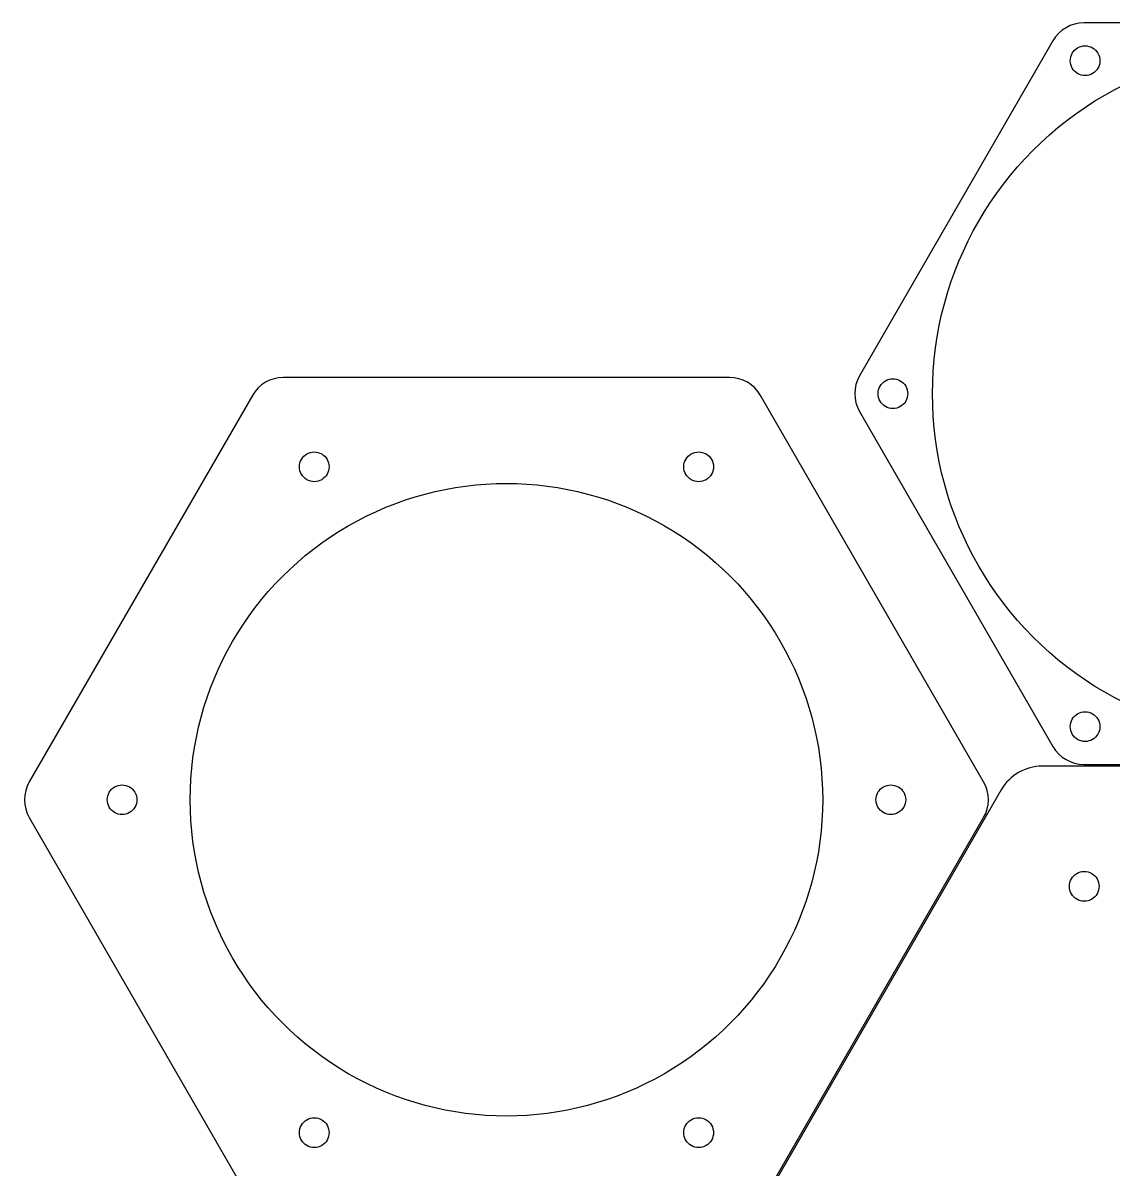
# Model space of a CAD drawing. Extents: x 10 to 227, y 10 to 289.
# Drawn here: x 13.9 to 105.6, y 192.8 to 289.2 of the extents above; entities that cross this region are included whole.
import ezdxf

# ---------------------------------------------------------------- set-up
doc = ezdxf.new("R2010")
doc.units = 0
doc.layers.add('Layer_1', color=7, linetype='CONTINUOUS')

msp = doc.modelspace()

# ---------------------------------------------------------------- linework, layer by layer
at = {"layer": 'Layer_1', "color": 7}
for p, q in [((135.690242, 289.20668), (103.154342, 289.20668)), ((100.556272, 287.70668), (84.288322, 259.529765)), ((104.507292, 286.028367), (104.507292, 286.028367)), ((88.342282, 258.029765), (88.342282, 258.029765)), ((39.673439, 251.878272), (39.673439, 251.878272)), ((72.003442, 251.878272), (72.003442, 251.878272)), ((104.507292, 230.031165), (104.507292, 230.031165)), ((139.043252, 226.705935), (99.662052, 226.705935)), ((103.154342, 226.852851), (135.690242, 226.852851)), ((96.197952, 224.705935), (76.507352, 190.600818)), ((23.508438, 223.87967), (23.508438, 223.87967)), ((81.18844, 223.87967), (81.18844, 223.87967)), ((88.168432, 223.87967), (88.168432, 223.87967)), ((14.454463, 222.37967), (33.222412, 189.872629)), ((75.954462, 189.872629), (94.722412, 222.37967)), ((104.437652, 216.599417), (104.437652, 216.599417)), ((39.673439, 195.88107), (39.673439, 195.88107)), ((72.003442, 195.88107), (72.003442, 195.88107))]:
    msp.add_line(p, q, dxfattribs=at)
for points in [[(103.154342, 289.20668), (102.082547, 289.206678), (101.092169, 288.634881), (100.556272, 287.70668)], [(104.922302, 283.144502), (113.894933, 288.324853), (124.949671, 288.324853), (133.922302, 283.144502)], [(102.632292, 287.110899), (103.019043, 287.33419), (103.495541, 287.33419), (103.882292, 287.110899)], [(102.007292, 286.028367), (102.007292, 286.474949), (102.245541, 286.887608), (102.632292, 287.110899)], [(103.882292, 287.110899), (104.269043, 286.887608), (104.507292, 286.474949), (104.507292, 286.028367)], [(102.632292, 284.945835), (102.245541, 285.169126), (102.007292, 285.581785), (102.007292, 286.028367)], [(104.507292, 286.028367), (104.507292, 285.581785), (104.269043, 285.169126), (103.882292, 284.945835)], [(103.882292, 284.945835), (103.495541, 284.722544), (103.019043, 284.722544), (102.632292, 284.945835)], [(90.422302, 258.029765), (90.422302, 268.390467), (95.949671, 277.964151), (104.922302, 283.144502)], [(35.820488, 259.386712), (34.748691, 259.386712), (33.75831, 258.814915), (33.222412, 257.886712)], [(73.356382, 259.386712), (73.356382, 259.386712), (35.820488, 259.386712), (35.820488, 259.386712)], [(75.954462, 257.886712), (75.418563, 258.814916), (74.42818, 259.386713), (73.356382, 259.386712)], [(84.288322, 259.529765), (83.752424, 258.601562), (83.752424, 257.457968), (84.288322, 256.529765)], [(86.467282, 259.112297), (86.854033, 259.335588), (87.330531, 259.335588), (87.717282, 259.112297)], [(85.842282, 258.029765), (85.842282, 258.476347), (86.080531, 258.889006), (86.467282, 259.112297)], [(87.717282, 259.112297), (88.104033, 258.889006), (88.342282, 258.476347), (88.342282, 258.029765)], [(33.222412, 257.886712), (33.222412, 257.886712), (14.454463, 225.37967), (14.454463, 225.37967)], [(94.722412, 225.37967), (94.722412, 225.37967), (75.954462, 257.886712), (75.954462, 257.886712)], [(86.467282, 256.947233), (86.080531, 257.170524), (85.842282, 257.583183), (85.842282, 258.029765)], [(88.342282, 258.029765), (88.342282, 257.583183), (88.104033, 257.170524), (87.717282, 256.947233)], [(104.922302, 232.915028), (95.949671, 238.095379), (90.422302, 247.669063), (90.422302, 258.029765)], [(84.288322, 256.529765), (84.288322, 256.529765), (100.556272, 228.352851), (100.556272, 228.352851)], [(87.717282, 256.947233), (87.330531, 256.723942), (86.854033, 256.723942), (86.467282, 256.947233)], [(37.173439, 251.878272), (37.173439, 252.324854), (37.411688, 252.737513), (37.798439, 252.960804)], [(37.798439, 252.960804), (38.18519, 253.184095), (38.661688, 253.184095), (39.048439, 252.960804)], [(39.048439, 252.960804), (39.43519, 252.737513), (39.673439, 252.324854), (39.673439, 251.878272)], [(69.503442, 251.878272), (69.503442, 252.324854), (69.741691, 252.737513), (70.128442, 252.960804)], [(70.128442, 252.960804), (70.515193, 253.184095), (70.991691, 253.184095), (71.378442, 252.960804)], [(71.378442, 252.960804), (71.765193, 252.737513), (72.003442, 252.324854), (72.003442, 251.878272)], [(37.798439, 250.79574), (37.411688, 251.019031), (37.173439, 251.43169), (37.173439, 251.878272)], [(39.673439, 251.878272), (39.673439, 251.43169), (39.43519, 251.019031), (39.048439, 250.79574)], [(41.28844, 246.915946), (49.518509, 251.667578), (59.658371, 251.667578), (67.88844, 246.915946)], [(70.128442, 250.79574), (69.741691, 251.019031), (69.503442, 251.43169), (69.503442, 251.878272)], [(72.003442, 251.878272), (72.003442, 251.43169), (71.765193, 251.019031), (71.378442, 250.79574)], [(39.048439, 250.79574), (38.661688, 250.572449), (38.18519, 250.572449), (37.798439, 250.79574)], [(71.378442, 250.79574), (70.991691, 250.572449), (70.515193, 250.572449), (70.128442, 250.79574)], [(27.98844, 223.87967), (27.98844, 233.382935), (33.058371, 242.164313), (41.28844, 246.915946)], [(67.88844, 246.915946), (76.118509, 242.164313), (81.18844, 233.382935), (81.18844, 223.87967)], [(133.922302, 232.915028), (124.949671, 227.734677), (113.894933, 227.734677), (104.922302, 232.915028)], [(102.632292, 231.113697), (103.019043, 231.336988), (103.495541, 231.336988), (103.882292, 231.113697)], [(102.007292, 230.031165), (102.007292, 230.477747), (102.245541, 230.890406), (102.632292, 231.113697)], [(103.882292, 231.113697), (104.269043, 230.890406), (104.507292, 230.477747), (104.507292, 230.031165)], [(102.632292, 228.948633), (102.245541, 229.171924), (102.007292, 229.584583), (102.007292, 230.031165)], [(104.507292, 230.031165), (104.507292, 229.584583), (104.269043, 229.171924), (103.882292, 228.948633)], [(103.882292, 228.948633), (103.495541, 228.725342), (103.019043, 228.725342), (102.632292, 228.948633)], [(100.556272, 228.352851), (101.092169, 227.42465), (102.082547, 226.852853), (103.154342, 226.852851)], [(99.662052, 226.705935), (98.23299, 226.705934), (96.912483, 225.943539), (96.197952, 224.705935)], [(14.454463, 225.37967), (13.918565, 224.451467), (13.918565, 223.307873), (14.454463, 222.37967)], [(21.008438, 223.87967), (21.008438, 224.326252), (21.246687, 224.738911), (21.633438, 224.962202)], [(21.633438, 224.962202), (22.020189, 225.185493), (22.496687, 225.185493), (22.883438, 224.962202)], [(22.883438, 224.962202), (23.270189, 224.738911), (23.508438, 224.326252), (23.508438, 223.87967)], [(85.668432, 223.87967), (85.668432, 224.326252), (85.906681, 224.738911), (86.293432, 224.962202)], [(86.293432, 224.962202), (86.680183, 225.185493), (87.156681, 225.185493), (87.543432, 224.962202)], [(87.543432, 224.962202), (87.930183, 224.738911), (88.168432, 224.326252), (88.168432, 223.87967)], [(94.722412, 222.37967), (95.25831, 223.307873), (95.25831, 224.451467), (94.722412, 225.37967)], [(21.633438, 222.797138), (21.246687, 223.020429), (21.008438, 223.433088), (21.008438, 223.87967)], [(23.508438, 223.87967), (23.508438, 223.433088), (23.270189, 223.020429), (22.883438, 222.797138)], [(41.28844, 200.843394), (33.058371, 205.595027), (27.98844, 214.376405), (27.98844, 223.87967)], [(81.18844, 223.87967), (81.18844, 214.376405), (76.118509, 205.595027), (67.88844, 200.843394)], [(86.293432, 222.797138), (85.906681, 223.020429), (85.668432, 223.433088), (85.668432, 223.87967)], [(88.168432, 223.87967), (88.168432, 223.433088), (87.930183, 223.020429), (87.543432, 222.797138)], [(22.883438, 222.797138), (22.496687, 222.573847), (22.020189, 222.573847), (21.633438, 222.797138)], [(87.543432, 222.797138), (87.156681, 222.573847), (86.680183, 222.573847), (86.293432, 222.797138)], [(102.562652, 217.681949), (102.949403, 217.90524), (103.425901, 217.90524), (103.812652, 217.681949)], [(101.937652, 216.599417), (101.937652, 217.045999), (102.175901, 217.458658), (102.562652, 217.681949)], [(103.812652, 217.681949), (104.199403, 217.458658), (104.437652, 217.045999), (104.437652, 216.599417)], [(102.562652, 215.516885), (102.175901, 215.740176), (101.937652, 216.152835), (101.937652, 216.599417)], [(104.437652, 216.599417), (104.437652, 216.152835), (104.199403, 215.740176), (103.812652, 215.516885)], [(103.812652, 215.516885), (103.425901, 215.293594), (102.949403, 215.293594), (102.562652, 215.516885)], [(67.88844, 200.843394), (59.658371, 196.091762), (49.518509, 196.091762), (41.28844, 200.843394)], [(37.173439, 195.88107), (37.173439, 196.327652), (37.411688, 196.740311), (37.798439, 196.963602)], [(37.798439, 196.963602), (38.18519, 197.186893), (38.661688, 197.186893), (39.048439, 196.963602)], [(39.048439, 196.963602), (39.43519, 196.740311), (39.673439, 196.327652), (39.673439, 195.88107)], [(69.503442, 195.88107), (69.503442, 196.327652), (69.741691, 196.740311), (70.128442, 196.963602)], [(70.128442, 196.963602), (70.515193, 197.186893), (70.991691, 197.186893), (71.378442, 196.963602)], [(71.378442, 196.963602), (71.765193, 196.740311), (72.003442, 196.327652), (72.003442, 195.88107)], [(37.798439, 194.798538), (37.411688, 195.021829), (37.173439, 195.434488), (37.173439, 195.88107)], [(39.673439, 195.88107), (39.673439, 195.434488), (39.43519, 195.021829), (39.048439, 194.798538)], [(70.128442, 194.798538), (69.741691, 195.021829), (69.503442, 195.434488), (69.503442, 195.88107)], [(72.003442, 195.88107), (72.003442, 195.434488), (71.765193, 195.021829), (71.378442, 194.798538)], [(39.048439, 194.798538), (38.661688, 194.575247), (38.18519, 194.575247), (37.798439, 194.798538)], [(71.378442, 194.798538), (70.991691, 194.575247), (70.515193, 194.575247), (70.128442, 194.798538)]]:
    msp.add_open_spline(points, degree=3, dxfattribs=at)

doc.saveas('drawing.dxf')
